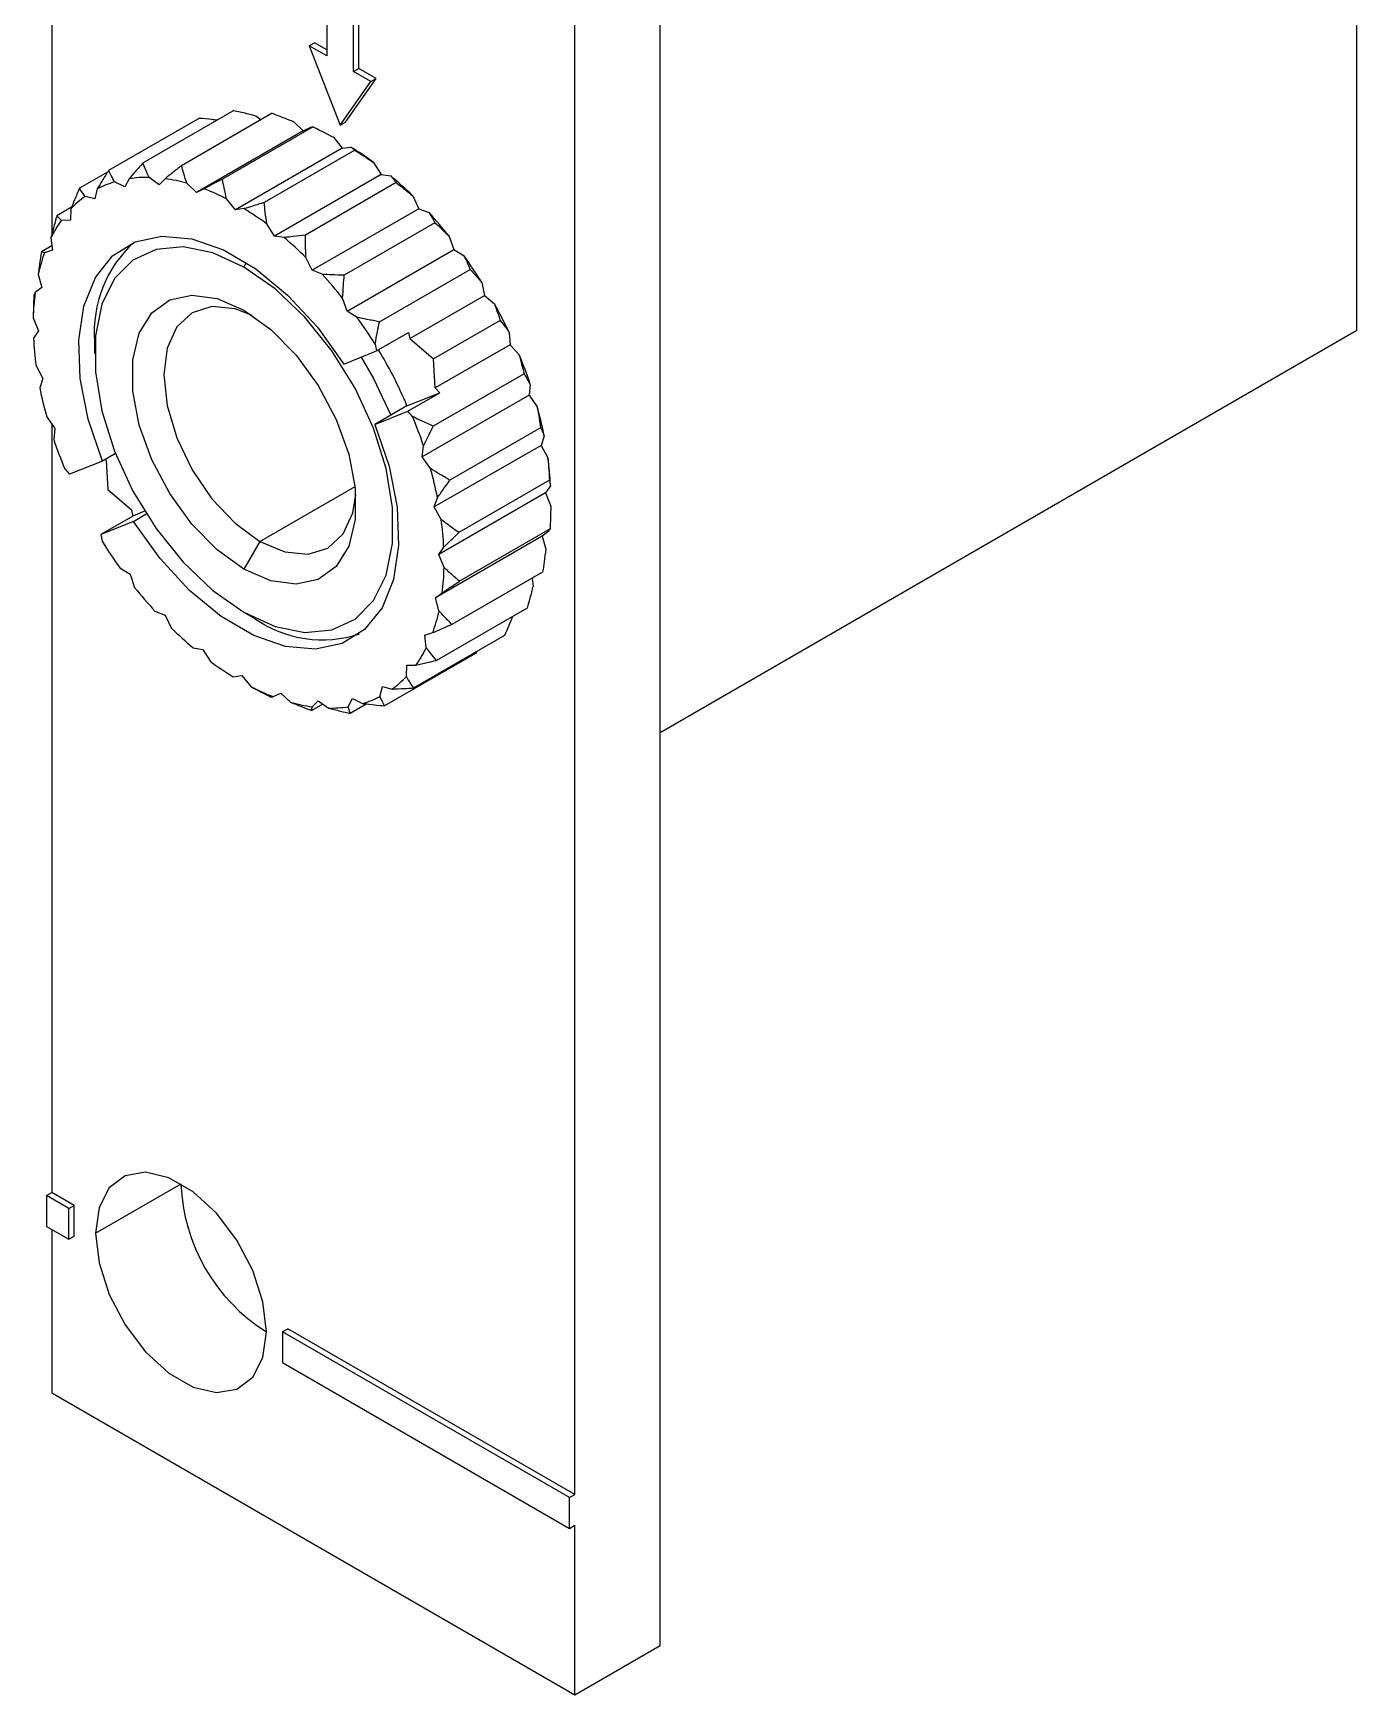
# Model space of a CAD drawing. Extents: x 270 to 303, y 412 to 526.
# Drawn here: x 270.07 to 287.61, y 411.74 to 433.75 of the extents above; entities that cross this region are included whole.
import ezdxf

# ---------------------------------------------------------------- set-up
doc = ezdxf.new("R2010")
doc.units = 0
doc.layers.get('0').update_dxf_attribs({"linetype": 'CONTINUOUS'})

msp = doc.modelspace()

# ---------------------------------------------------------------- linework, layer by layer
at = {"color": 7, "linetype": 'CONTINUOUS'}
for p, q in [((278.379, 412.389), (278.379, 517.315)), ((277.247, 414.39), (277.247, 463.995)), ((287.606, 429.813), (287.606, 439.203)), ((270.318, 438.813), (270.318, 431.084)), ((273.959, 435.126), (273.959, 433.448)), ((274.313, 433.243), (274.313, 435.171)), ((274.384, 433.284), (274.384, 435.158)), ((273.728, 433.581), (273.799, 433.622)), ((273.728, 433.581), (274.136, 432.529)), ((273.959, 433.448), (273.728, 433.581)), ((273.959, 433.529), (273.799, 433.622)), ((274.313, 433.243), (274.384, 433.284)), ((274.544, 433.11), (274.313, 433.243)), ((274.615, 433.151), (274.384, 433.284)), ((274.136, 432.529), (274.544, 433.11)), ((274.207, 432.57), (274.615, 433.151)), ((274.544, 433.11), (274.615, 433.151)), ((272.272, 432.626), (271.07, 431.932)), ((272.728, 432.727), (271.526, 432.033)), ((273.237, 432.688), (272.035, 431.994)), ((273.02, 432.655), (273.091, 432.604)), ((273.52, 432.579), (273.648, 432.456)), ((274.136, 432.529), (274.207, 432.57)), ((273.648, 432.456), (272.234, 431.64)), ((273.779, 432.51), (272.577, 431.816)), ((273.648, 432.456), (273.747, 432.504)), ((274.048, 432.371), (274.165, 432.226)), ((274.165, 432.226), (272.75, 431.41)), ((274.333, 432.2), (273.131, 431.506)), ((274.165, 432.226), (274.279, 432.241)), ((271.056, 431.91), (270.684, 431.695)), ((274.581, 432.038), (274.683, 431.878)), ((270.92, 431.687), (270.888, 431.554)), ((271.284, 431.713), (271.15, 431.779)), ((271.341, 431.821), (271.284, 431.713)), ((271.739, 431.742), (271.605, 431.838)), ((271.818, 431.822), (271.739, 431.742)), ((272.234, 431.64), (272.106, 431.762)), ((272.333, 431.688), (272.234, 431.64)), ((274.683, 431.878), (273.268, 431.062)), ((274.879, 431.77), (273.677, 431.076)), ((274.683, 431.878), (274.809, 431.859)), ((270.888, 431.554), (270.758, 431.587)), ((272.75, 431.41), (272.633, 431.554)), ((275.1, 431.595), (275.182, 431.424)), ((270.579, 431.444), (270.383, 431.331)), ((270.565, 431.271), (270.444, 431.27)), ((270.57, 431.423), (270.565, 431.271)), ((272.865, 431.425), (272.75, 431.41)), ((275.182, 431.424), (273.768, 430.608)), ((275.394, 431.237), (274.192, 430.543)), ((275.182, 431.424), (275.315, 431.372)), ((270.306, 431.039), (270.327, 430.874)), ((273.268, 431.062), (273.167, 431.222)), ((273.395, 431.042), (273.268, 431.062)), ((275.584, 431.057), (275.645, 430.883)), ((270.319, 430.934), (270.179, 430.853)), ((270.327, 430.874), (270.221, 430.84)), ((270.318, 430.948), (270.318, 430.933)), ((274.23, 430.067), (275.645, 430.883)), ((275.645, 430.883), (275.779, 430.799)), ((273.768, 430.608), (273.685, 430.778)), ((273.901, 430.555), (273.768, 430.608)), ((274.658, 429.927), (275.86, 430.621)), ((270.184, 430.379), (270.096, 430.313)), ((270.138, 430.552), (270.184, 430.379)), ((276.016, 430.445), (276.052, 430.275)), ((274.23, 430.067), (274.17, 430.24)), ((275.062, 429.703), (276.052, 430.275)), ((276.052, 430.275), (276.182, 430.163)), ((270.071, 429.979), (270.141, 429.806)), ((274.365, 429.983), (274.23, 430.067)), ((276.258, 429.945), (275.374, 429.435)), ((270.141, 429.806), (270.075, 429.709)), ((274.62, 429.54), (275.045, 429.785)), ((275.045, 429.785), (275.062, 429.703)), ((275.062, 429.703), (275.374, 429.435)), ((276.378, 429.783), (276.388, 429.623)), ((278.379, 424.486), (287.606, 429.813)), ((270.883, 429.671), (270.883, 429.508)), ((274.187, 429.365), (274.62, 429.54)), ((274.602, 429.629), (274.62, 429.54)), ((276.388, 429.623), (275.398, 429.051)), ((276.388, 429.623), (276.51, 429.487)), ((270.109, 429.342), (270.2, 429.175)), ((275.398, 429.051), (275.374, 429.435)), ((270.2, 429.175), (270.158, 429.052)), ((276.574, 429.237), (275.372, 428.543)), ((275.456, 428.986), (275.398, 429.051)), ((276.657, 429.097), (276.64, 428.952)), ((275.022, 428.812), (275.456, 428.986)), ((275.032, 428.741), (275.456, 428.986)), ((276.64, 428.952), (275.226, 428.136)), ((276.64, 428.952), (276.749, 428.798)), ((270.25, 428.666), (270.359, 428.512)), ((275.022, 428.812), (274.598, 428.567)), ((274.598, 428.567), (275.032, 428.741)), ((275.096, 428.67), (275.032, 428.741)), ((270.318, 428.571), (270.318, 418.39)), ((270.359, 428.512), (270.343, 428.367)), ((276.794, 428.522), (275.592, 427.828)), ((276.841, 428.412), (276.799, 428.289)), ((271.161, 428.181), (270.987, 428.081)), ((275.226, 428.136), (275.242, 428.28)), ((276.799, 428.289), (275.385, 427.473)), ((276.799, 428.289), (276.89, 428.122)), ((270.489, 427.977), (270.553, 427.906)), ((270.987, 428.081), (270.553, 427.906)), ((271.023, 428.101), (271.036, 428.087)), ((271.036, 428.087), (271.059, 427.703)), ((275.335, 427.982), (275.226, 428.136)), ((276.911, 427.829), (275.709, 427.135)), ((276.924, 427.755), (276.858, 427.658)), ((271.059, 427.703), (271.372, 427.435)), ((275.385, 427.473), (275.427, 427.596)), ((276.858, 427.658), (275.444, 426.842)), ((276.858, 427.658), (276.928, 427.485)), ((271.389, 427.353), (270.965, 427.108)), ((271.398, 427.282), (270.965, 427.108)), ((271.372, 427.435), (271.389, 427.353)), ((271.547, 427.417), (271.389, 427.353)), ((271.398, 427.282), (271.569, 427.381)), ((275.476, 427.306), (275.385, 427.473)), ((270.965, 427.108), (270.983, 427.019)), ((276.815, 427.085), (275.401, 426.268)), ((276.92, 427.183), (275.717, 426.489)), ((276.903, 427.152), (276.815, 427.085)), ((276.815, 427.085), (276.862, 426.912)), ((273.075, 427.017), (272.863, 426.65)), ((275.444, 426.842), (275.51, 426.939)), ((275.514, 426.669), (275.444, 426.842)), ((271.22, 426.665), (271.355, 426.581)), ((271.355, 426.581), (271.415, 426.408)), ((276.82, 426.611), (275.618, 425.917)), ((276.68, 426.53), (276.693, 426.425)), ((275.401, 426.268), (275.489, 426.335)), ((275.447, 426.096), (275.401, 426.268)), ((271.684, 426.093), (271.817, 426.04)), ((271.817, 426.04), (271.9, 425.87)), ((272.863, 426.078), (273.005, 425.997)), ((276.616, 426.133), (275.414, 425.439)), ((276.315, 425.769), (275.113, 425.075)), ((275.258, 425.774), (275.364, 425.808)), ((275.279, 425.608), (275.258, 425.774)), ((272.19, 425.606), (272.317, 425.586)), ((272.317, 425.586), (272.418, 425.426)), ((275.93, 425.532), (274.727, 424.838)), ((275.943, 425.554), (275.93, 425.532)), ((275.015, 425.225), (275.02, 425.377)), ((275.02, 425.377), (275.141, 425.378)), ((272.72, 425.223), (272.835, 425.238)), ((272.835, 425.238), (272.952, 425.094)), ((274.665, 424.961), (274.697, 425.094)), ((274.697, 425.094), (274.827, 425.06)), ((273.252, 424.96), (273.351, 425.008)), ((273.351, 425.008), (273.479, 424.886)), ((273.909, 424.861), (273.763, 424.776)), ((273.767, 424.826), (273.846, 424.906)), ((273.846, 424.906), (273.98, 424.81)), ((274.244, 424.826), (274.301, 424.935)), ((274.489, 424.863), (274.271, 424.737)), ((274.301, 424.935), (274.435, 424.869)), ((270.898, 417.851), (272.029, 418.504)), ((270.247, 418.349), (270.318, 418.39)), ((270.544, 418.178), (270.247, 418.349)), ((270.247, 418.349), (270.247, 417.941)), ((270.615, 418.219), (270.318, 418.39)), ((270.544, 418.178), (270.615, 418.219)), ((270.544, 417.77), (270.544, 418.178)), ((270.615, 417.811), (270.615, 418.219)), ((270.247, 417.941), (270.544, 417.77)), ((270.318, 417.9), (270.318, 415.736)), ((270.544, 417.77), (270.615, 417.811)), ((273.372, 416.545), (273.443, 416.586)), ((277.177, 414.349), (273.372, 416.545)), ((273.372, 416.545), (273.372, 416.137)), ((277.247, 414.39), (273.443, 416.586)), ((273.372, 416.137), (277.177, 413.941)), ((270.318, 415.736), (277.247, 411.736)), ((277.177, 414.349), (277.247, 414.39)), ((277.177, 413.941), (277.177, 414.349)), ((277.177, 413.941), (277.247, 413.982)), ((277.247, 411.736), (277.247, 413.982)), ((277.247, 411.736), (278.379, 412.389))]:
    msp.add_line(p, q, dxfattribs=at)
at = {"color": 8, "linetype": 'CONTINUOUS'}
for p, q in [((272.863, 430.651), (272.897, 430.71)), ((273.075, 427.017), (274.335, 427.745))]:
    msp.add_line(p, q, dxfattribs=at)
at = {"color": 7, "linetype": 'CONTINUOUS', "flags": 128}
for points in [[(270.987, 428.081), (270.8, 428.635), (270.694, 429.177), (270.675, 429.684), (270.742, 430.135), (270.894, 430.512), (271.123, 430.799), (271.421, 430.984), (271.775, 431.061), (272.171, 431.025), (272.592, 430.878), (273.022, 430.627), (273.442, 430.281), (273.836, 429.854), (274.187, 429.365)], [(272.863, 430.651), (272.452, 430.839), (272.058, 430.918), (271.7, 430.886), (271.392, 430.744), (271.149, 430.498), (270.98, 430.158), (270.894, 429.74), (270.894, 429.262), (270.98, 428.745), (271.149, 428.211), (271.392, 427.684), (271.7, 427.187), (272.058, 426.741), (272.452, 426.366), (272.863, 426.078)], [(272.863, 426.078), (273.275, 425.891), (273.669, 425.811), (274.027, 425.843), (274.335, 425.986), (274.578, 426.232), (274.746, 426.571), (274.832, 426.989), (274.832, 427.467), (274.746, 427.984), (274.578, 428.518), (274.335, 429.045), (274.027, 429.543), (273.669, 429.989), (273.275, 430.363), (272.863, 430.651)], [(272.863, 426.65), (272.508, 426.905), (272.173, 427.245), (271.879, 427.65), (271.641, 428.096), (271.475, 428.558), (271.389, 429.009), (271.389, 429.422), (271.475, 429.774), (271.641, 430.044), (271.879, 430.217), (272.173, 430.281), (272.508, 430.235), (272.863, 430.08)], [(272.974, 430.011), (272.746, 430.097), (272.439, 430.127), (272.175, 430.046), (271.973, 429.858), (271.846, 429.577), (271.803, 429.222), (271.846, 428.817), (271.973, 428.389), (272.175, 427.967), (272.439, 427.582), (272.746, 427.258), (273.075, 427.017)], [(272.863, 430.08), (273.219, 429.825), (273.553, 429.485), (273.848, 429.08), (274.085, 428.633), (274.252, 428.171), (274.337, 427.72), (274.337, 427.307), (274.252, 426.955), (274.085, 426.685), (273.848, 426.513), (273.553, 426.448), (273.219, 426.495), (272.863, 426.65)], [(274.417, 429.458), (274.581, 429.175), (274.81, 428.69)], [(274.598, 428.567), (274.785, 428.013), (274.891, 427.471), (274.911, 426.964), (274.843, 426.513), (274.692, 426.136), (274.462, 425.849), (274.164, 425.663), (273.81, 425.587), (273.414, 425.623), (272.993, 425.77), (272.563, 426.021), (272.143, 426.367), (271.749, 426.793), (271.398, 427.282)], [(273.075, 427.017), (273.405, 426.877), (273.712, 426.847), (273.975, 426.928), (274.178, 427.116), (274.305, 427.397), (274.344, 427.637)], [(273.16, 416.545), (273.114, 416.94), (272.981, 417.355), (272.77, 417.758), (272.499, 418.115), (272.19, 418.398), (271.868, 418.584), (271.559, 418.658), (271.288, 418.613), (271.077, 418.454), (270.943, 418.193), (270.898, 417.851)], [(270.898, 417.851), (270.943, 417.457), (271.077, 417.041), (271.288, 416.639), (271.559, 416.281), (271.868, 415.998), (272.19, 415.812), (272.499, 415.739), (272.77, 415.783), (272.981, 415.942), (273.114, 416.203), (273.16, 416.545)]]:
    msp.add_lwpolyline(points, dxfattribs=at)
at = {"color": 7, "linetype": 'CONTINUOUS'}
for centre, radius, start, end in [((272.154, 428.755), 4.082, 53.5293, 58.6284), ((271.522, 430.521), 1.312, 106.4404, 117.3146), ((271.574, 430.252), 1.587, 88.8597, 98.4367), ((271.524, 429.674), 2.168, 74.4249, 82.2023), ((271.253, 428.856), 3.031, 62.9019, 69.1217), ((271.491, 427.91), 5.157, 45.5909, 49.9539), ((271.541, 430.505), 1.336, 125.8578, 136.6002), ((271.795, 430.304), 1.661, 144.4154, 153.7065), ((270.74, 427.939), 4.082, 53.5293, 58.6284), ((270.85, 427.287), 6.052, 38.5329, 42.4546), ((270.076, 427.094), 5.157, 45.5909, 49.9539), ((272.375, 430.061), 2.291, 160.129, 167.6258), ((272.501, 429.784), 1.622, 132.6508, 183.9879), ((270.433, 426.966), 6.578, 31.93, 35.6396), ((269.436, 426.47), 6.052, 38.5329, 42.4546), ((273.263, 429.909), 3.193, 172.7368, 178.7444), ((270.4, 426.941), 6.619, 25.4271, 29.1213), ((269.019, 426.15), 6.578, 31.93, 35.6396), ((274.33, 429.923), 4.261, 182.8834, 187.8389), ((270.223, 426.84), 5.189, 27.2767, 31.5316), ((270.815, 427.121), 6.167, 18.685, 22.5578), ((275.375, 430.097), 5.321, 191.3271, 195.6003), ((270.336, 426.897), 5.063, 22.2257, 27.2922), ((269.401, 426.305), 6.167, 18.685, 22.5578), ((271.624, 427.367), 5.321, 11.3271, 15.6003), ((276.184, 430.343), 6.167, 198.685, 202.5578), ((270.21, 426.551), 5.321, 11.3271, 15.6003), ((272.669, 427.541), 4.261, 2.8834, 7.8389), ((271.255, 426.725), 4.261, 2.8834, 7.8389), ((276.566, 430.498), 6.578, 211.93, 215.6396), ((272.322, 426.739), 3.193, 352.7368, 358.7444), ((276.149, 430.178), 6.052, 218.5329, 222.4546), ((273.898, 427.253), 1.541, 234.5726, 288.7899), ((273.21, 426.587), 2.291, 340.129, 347.6258), ((275.509, 429.554), 5.157, 225.5909, 229.9539), ((273.79, 426.344), 1.661, 324.4154, 333.7065), ((274.845, 428.709), 4.082, 233.5293, 238.6284), ((274.332, 427.792), 3.031, 242.9019, 249.1217), ((274.044, 426.143), 1.336, 305.8578, 316.6002), ((274.061, 426.974), 2.168, 254.4249, 262.2023), ((274.064, 426.127), 1.312, 286.4404, 297.3146), ((274.011, 426.396), 1.587, 268.8597, 278.4367), ((274.439, 418.59), 2.412, 182.0263, 237.9737)]:
    msp.add_arc(centre, radius, start, end, dxfattribs=at)
for points, knots in [([(272.272, 432.626), (272.327, 432.621), (272.407, 432.613), (272.486, 432.604), (272.51, 432.602)], [0, 0, 0, 0, 0.694495, 1, 1, 1, 1]), ([(272.728, 432.727), (272.783, 432.714), (272.881, 432.691), (272.978, 432.666), (273.02, 432.655)], [0, 0, 0, 0, 0.565505, 1, 1, 1, 1]), ([(273.237, 432.688), (273.29, 432.668), (273.385, 432.632), (273.48, 432.595), (273.52, 432.579)], [0, 0, 0, 0, 0.565505, 1, 1, 1, 1]), ([(273.747, 432.504), (273.754, 432.506), (273.765, 432.508), (273.775, 432.509), (273.779, 432.51)], [0, 0, 0, 0, 0.554474, 1, 1, 1, 1]), ([(273.779, 432.51), (273.83, 432.484), (273.92, 432.439), (274.009, 432.391), (274.048, 432.371)], [0, 0, 0, 0, 0.565505, 1, 1, 1, 1]), ([(274.279, 432.241), (274.29, 432.234), (274.309, 432.221), (274.326, 432.206), (274.333, 432.2)], [0, 0, 0, 0, 0.554474, 1, 1, 1, 1]), ([(274.333, 432.2), (274.38, 432.17), (274.463, 432.117), (274.545, 432.062), (274.581, 432.038)], [0, 0, 0, 0, 0.5655049, 1, 1, 1, 1]), ([(271.07, 431.932), (271.041, 431.886), (270.99, 431.804), (270.941, 431.722), (270.92, 431.687)], [0, 0, 0, 0, 0.565505, 1, 1, 1, 1]), ([(271.15, 431.779), (271.135, 431.807), (271.107, 431.858), (271.081, 431.91), (271.07, 431.932)], [0, 0, 0, 0, 0.5544743, 1, 1, 1, 1]), ([(271.526, 432.033), (271.491, 431.993), (271.428, 431.923), (271.368, 431.852), (271.341, 431.821)], [0, 0, 0, 0, 0.565505, 1, 1, 1, 1]), ([(271.605, 431.838), (271.59, 431.874), (271.562, 431.939), (271.537, 432.004), (271.526, 432.033)], [0, 0, 0, 0, 0.554474, 1, 1, 1, 1]), ([(272.035, 431.994), (271.994, 431.961), (271.921, 431.904), (271.849, 431.847), (271.818, 431.822)], [0, 0, 0, 0, 0.565505, 1, 1, 1, 1]), ([(272.106, 431.762), (272.092, 431.805), (272.067, 431.882), (272.045, 431.96), (272.035, 431.994)], [0, 0, 0, 0, 0.554474, 1, 1, 1, 1]), ([(270.684, 431.695), (270.662, 431.644), (270.623, 431.553), (270.586, 431.462), (270.57, 431.423)], [0, 0, 0, 0, 0.565505, 1, 1, 1, 1]), ([(270.758, 431.587), (270.744, 431.607), (270.718, 431.643), (270.694, 431.679), (270.684, 431.695)], [0, 0, 0, 0, 0.554474, 1, 1, 1, 1]), ([(272.577, 431.816), (272.53, 431.792), (272.449, 431.749), (272.368, 431.706), (272.333, 431.688)], [0, 0, 0, 0, 0.565505, 1, 1, 1, 1]), ([(272.633, 431.554), (272.622, 431.603), (272.602, 431.69), (272.585, 431.777), (272.577, 431.816)], [0, 0, 0, 0, 0.554474, 1, 1, 1, 1]), ([(274.809, 431.859), (274.823, 431.842), (274.847, 431.813), (274.869, 431.784), (274.879, 431.77)], [0, 0, 0, 0, 0.554474, 1, 1, 1, 1]), ([(274.879, 431.77), (274.921, 431.738), (274.995, 431.68), (275.068, 431.621), (275.1, 431.595)], [0, 0, 0, 0, 0.565505, 1, 1, 1, 1]), ([(273.131, 431.506), (273.081, 431.491), (272.992, 431.463), (272.904, 431.436), (272.865, 431.425)], [0, 0, 0, 0, 0.565505, 1, 1, 1, 1]), ([(273.167, 431.222), (273.159, 431.274), (273.146, 431.369), (273.136, 431.464), (273.131, 431.506)], [0, 0, 0, 0, 0.554474, 1, 1, 1, 1]), ([(270.383, 431.331), (270.368, 431.276), (270.342, 431.179), (270.317, 431.082), (270.306, 431.039)], [0, 0, 0, 0, 0.565505, 1, 1, 1, 1]), ([(270.444, 431.27), (270.432, 431.281), (270.411, 431.301), (270.392, 431.322), (270.383, 431.331)], [0, 0, 0, 0, 0.554474, 1, 1, 1, 1]), ([(275.315, 431.372), (275.331, 431.347), (275.358, 431.302), (275.383, 431.257), (275.394, 431.237)], [0, 0, 0, 0, 0.554474, 1, 1, 1, 1]), ([(275.394, 431.237), (275.43, 431.204), (275.494, 431.145), (275.557, 431.083), (275.584, 431.057)], [0, 0, 0, 0, 0.565505, 1, 1, 1, 1]), ([(273.677, 431.076), (273.623, 431.07), (273.529, 431.058), (273.435, 431.047), (273.395, 431.042)], [0, 0, 0, 0, 0.565505, 1, 1, 1, 1]), ([(273.685, 430.778), (273.683, 430.833), (273.679, 430.933), (273.677, 431.032), (273.677, 431.076)], [0, 0, 0, 0, 0.554474, 1, 1, 1, 1]), ([(270.179, 430.853), (270.171, 430.797), (270.156, 430.696), (270.143, 430.596), (270.138, 430.552)], [0, 0, 0, 0, 0.565505, 1, 1, 1, 1]), ([(270.221, 430.84), (270.212, 430.842), (270.198, 430.846), (270.185, 430.851), (270.179, 430.853)], [0, 0, 0, 0, 0.554474, 1, 1, 1, 1]), ([(275.779, 430.799), (275.795, 430.766), (275.823, 430.707), (275.849, 430.647), (275.86, 430.621)], [0, 0, 0, 0, 0.554474, 1, 1, 1, 1]), ([(275.86, 430.621), (275.89, 430.588), (275.942, 430.531), (275.994, 430.471), (276.016, 430.445)], [0, 0, 0, 0, 0.565505, 1, 1, 1, 1]), ([(274.192, 430.543), (274.137, 430.545), (274.04, 430.548), (273.943, 430.553), (273.901, 430.555)], [0, 0, 0, 0, 0.565505, 1, 1, 1, 1]), ([(274.17, 430.24), (274.174, 430.296), (274.18, 430.397), (274.188, 430.498), (274.192, 430.543)], [0, 0, 0, 0, 0.554474, 1, 1, 1, 1]), ([(270.08, 430.281), (270.078, 430.224), (270.074, 430.123), (270.072, 430.023), (270.071, 429.979)], [0, 0, 0, 0, 0.565505, 1, 1, 1, 1]), ([(270.096, 430.313), (270.092, 430.306), (270.086, 430.295), (270.082, 430.285), (270.08, 430.281)], [0, 0, 0, 0, 0.554474, 1, 1, 1, 1]), ([(276.182, 430.163), (276.197, 430.122), (276.224, 430.05), (276.248, 429.978), (276.258, 429.945)], [0, 0, 0, 0, 0.554474, 1, 1, 1, 1]), ([(274.658, 429.927), (274.603, 429.937), (274.505, 429.955), (274.407, 429.974), (274.365, 429.983)], [0, 0, 0, 0, 0.5655049, 1, 1, 1, 1]), ([(274.602, 429.629), (274.612, 429.684), (274.629, 429.783), (274.649, 429.883), (274.658, 429.927)], [0, 0, 0, 0, 0.554474, 1, 1, 1, 1]), ([(276.258, 429.945), (276.281, 429.915), (276.322, 429.862), (276.361, 429.807), (276.378, 429.783)], [0, 0, 0, 0, 0.565505, 1, 1, 1, 1]), ([(276.51, 429.487), (276.522, 429.441), (276.545, 429.357), (276.565, 429.274), (276.574, 429.237)], [0, 0, 0, 0, 0.5544743, 1, 1, 1, 1]), ([(276.574, 429.237), (276.59, 429.211), (276.618, 429.165), (276.645, 429.118), (276.657, 429.097)], [0, 0, 0, 0, 0.565505, 1, 1, 1, 1]), ([(275.372, 428.543), (275.319, 428.566), (275.227, 428.608), (275.135, 428.652), (275.096, 428.67)], [0, 0, 0, 0, 0.565505, 1, 1, 1, 1]), ([(276.749, 428.798), (276.758, 428.747), (276.774, 428.655), (276.788, 428.563), (276.794, 428.522)], [0, 0, 0, 0, 0.554474, 1, 1, 1, 1]), ([(275.242, 428.28), (275.266, 428.329), (275.308, 428.416), (275.352, 428.504), (275.372, 428.543)], [0, 0, 0, 0, 0.554474, 1, 1, 1, 1]), ([(276.794, 428.522), (276.803, 428.502), (276.82, 428.466), (276.835, 428.428), (276.841, 428.412)], [0, 0, 0, 0, 0.565505, 1, 1, 1, 1]), ([(275.592, 427.828), (275.543, 427.856), (275.457, 427.907), (275.372, 427.959), (275.335, 427.982)], [0, 0, 0, 0, 0.565505, 1, 1, 1, 1]), ([(276.89, 428.122), (276.894, 428.068), (276.902, 427.97), (276.908, 427.872), (276.911, 427.829)], [0, 0, 0, 0, 0.554474, 1, 1, 1, 1]), ([(275.427, 427.596), (275.457, 427.639), (275.511, 427.716), (275.567, 427.794), (275.592, 427.828)], [0, 0, 0, 0, 0.554474, 1, 1, 1, 1]), ([(276.911, 427.829), (276.914, 427.815), (276.919, 427.792), (276.923, 427.766), (276.924, 427.755)], [0, 0, 0, 0, 0.565505, 1, 1, 1, 1]), ([(275.709, 427.135), (275.664, 427.166), (275.586, 427.222), (275.509, 427.28), (275.476, 427.306)], [0, 0, 0, 0, 0.5655049, 1, 1, 1, 1]), ([(276.928, 427.485), (276.927, 427.43), (276.925, 427.329), (276.921, 427.228), (276.92, 427.183)], [0, 0, 0, 0, 0.554474, 1, 1, 1, 1]), ([(275.51, 426.939), (275.547, 426.975), (275.612, 427.04), (275.679, 427.106), (275.709, 427.135)], [0, 0, 0, 0, 0.5544743, 1, 1, 1, 1]), ([(276.92, 427.183), (276.917, 427.178), (276.913, 427.168), (276.906, 427.157), (276.903, 427.152)], [0, 0, 0, 0, 0.565505, 1, 1, 1, 1]), ([(276.862, 426.912), (276.855, 426.857), (276.842, 426.756), (276.827, 426.656), (276.82, 426.611)], [0, 0, 0, 0, 0.554474, 1, 1, 1, 1]), ([(275.717, 426.489), (275.679, 426.523), (275.61, 426.582), (275.543, 426.643), (275.514, 426.669)], [0, 0, 0, 0, 0.565505, 1, 1, 1, 1]), ([(275.489, 426.335), (275.531, 426.364), (275.607, 426.415), (275.683, 426.466), (275.717, 426.489)], [0, 0, 0, 0, 0.554474, 1, 1, 1, 1]), ([(276.693, 426.425), (276.679, 426.371), (276.655, 426.274), (276.628, 426.177), (276.616, 426.133)], [0, 0, 0, 0, 0.554474, 1, 1, 1, 1]), ([(275.618, 425.917), (275.585, 425.95), (275.528, 426.009), (275.472, 426.069), (275.447, 426.096)], [0, 0, 0, 0, 0.565505, 1, 1, 1, 1]), ([(276.42, 426.02), (276.403, 425.977), (276.368, 425.893), (276.333, 425.809), (276.315, 425.769)], [0, 0, 0, 0, 0.516812, 1, 1, 1, 1]), ([(275.364, 425.808), (275.411, 425.828), (275.495, 425.864), (275.58, 425.901), (275.618, 425.917)], [0, 0, 0, 0, 0.554474, 1, 1, 1, 1]), ([(275.414, 425.439), (275.388, 425.471), (275.342, 425.526), (275.298, 425.583), (275.279, 425.608)], [0, 0, 0, 0, 0.565505, 1, 1, 1, 1]), ([(275.141, 425.378), (275.191, 425.389), (275.282, 425.409), (275.373, 425.43), (275.414, 425.439)], [0, 0, 0, 0, 0.554474, 1, 1, 1, 1]), ([(272.952, 425.094), (273.001, 425.067), (273.09, 425.02), (273.18, 424.975), (273.221, 424.954)], [0, 0, 0, 0, 0.554474, 1, 1, 1, 1]), ([(274.827, 425.06), (274.88, 425.063), (274.975, 425.067), (275.071, 425.073), (275.113, 425.075)], [0, 0, 0, 0, 0.5544743, 1, 1, 1, 1]), ([(275.113, 425.075), (275.094, 425.103), (275.061, 425.152), (275.029, 425.203), (275.015, 425.225)], [0, 0, 0, 0, 0.565505, 1, 1, 1, 1]), ([(273.221, 424.954), (273.226, 424.955), (273.235, 424.956), (273.247, 424.959), (273.252, 424.96)], [0, 0, 0, 0, 0.565505, 1, 1, 1, 1]), ([(273.479, 424.886), (273.531, 424.865), (273.625, 424.828), (273.72, 424.792), (273.763, 424.776)], [0, 0, 0, 0, 0.554474, 1, 1, 1, 1]), ([(274.435, 424.869), (274.489, 424.863), (274.586, 424.852), (274.684, 424.842), (274.727, 424.838)], [0, 0, 0, 0, 0.554474, 1, 1, 1, 1]), ([(274.727, 424.838), (274.715, 424.861), (274.694, 424.901), (274.674, 424.943), (274.665, 424.961)], [0, 0, 0, 0, 0.565505, 1, 1, 1, 1]), ([(273.763, 424.776), (273.763, 424.785), (273.763, 424.801), (273.766, 424.819), (273.767, 424.826)], [0, 0, 0, 0, 0.565505, 1, 1, 1, 1]), ([(273.98, 424.81), (274.033, 424.796), (274.13, 424.771), (274.228, 424.747), (274.271, 424.737)], [0, 0, 0, 0, 0.554474, 1, 1, 1, 1]), ([(274.271, 424.737), (274.266, 424.753), (274.256, 424.782), (274.248, 424.813), (274.244, 424.826)], [0, 0, 0, 0, 0.565505, 1, 1, 1, 1])]:
    msp.add_open_spline(points, degree=3, knots=knots, dxfattribs=at)

doc.saveas('drawing.dxf')
